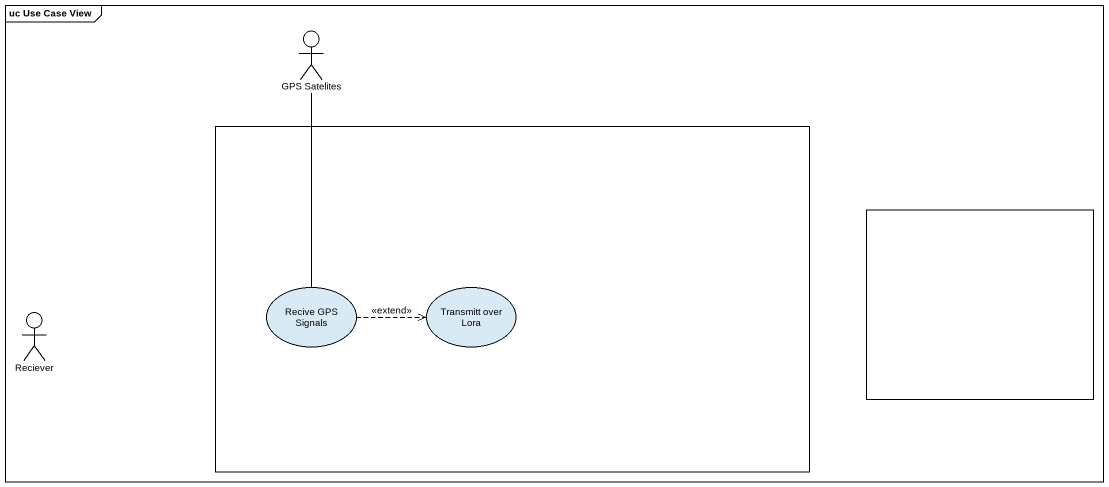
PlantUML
@startuml
mainframe uc Use Case View
actor "GPS Satelites" as GPS_Satelites
rectangle " " as rectangle1 {
  usecase "Recive GPS Signals" as Recive_GPS_Signals
  usecase "Transmitt over Lora" as Transmitt_over_Lora
}
rectangle " " as rectangle2
actor Reciever
GPS_Satelites -- Recive_GPS_Signals
Recive_GPS_Signals .right.> Transmitt_over_Lora : <<extend>>
@enduml
